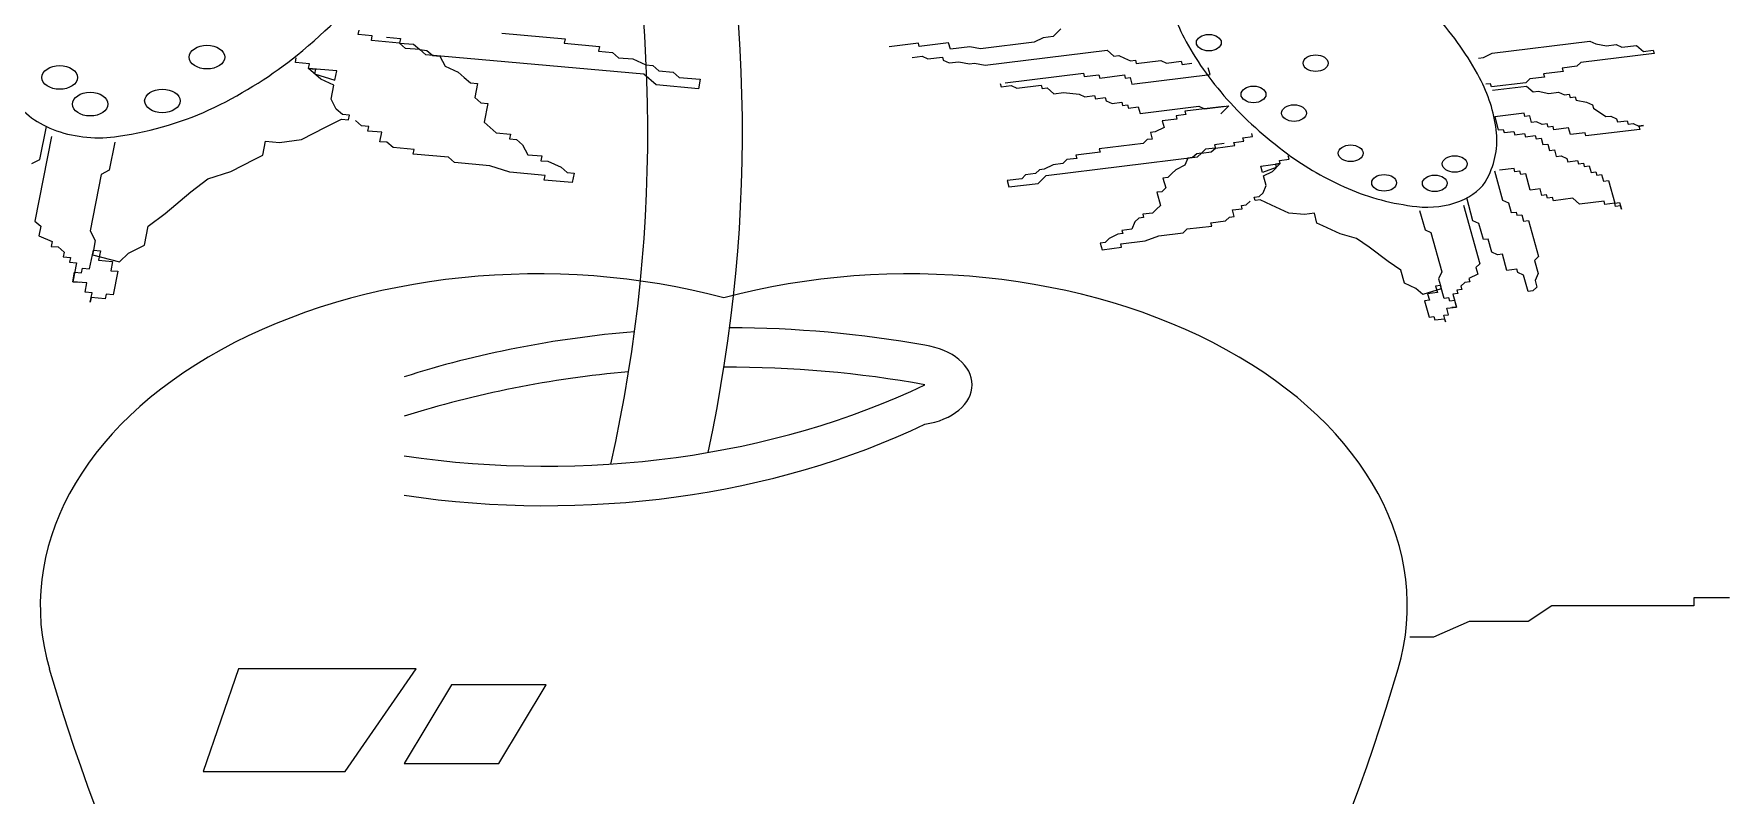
# Model space of a CAD drawing. Header units: millimetres. Extents: x 6388 to 59789, y -18725 to 8137.
# Drawn here: x 16797 to 16968.4, y 6053.1 to 6130.3 of the extents above; entities that cross this region are included whole.
import ezdxf

# ---------------------------------------------------------------- set-up
doc = ezdxf.new("R2010")
doc.units = ezdxf.units.MM

# ---------------------------------------------------------------- blocks, each defined once
blk = doc.blocks.new('A$C6FB662AA')
for p, q in [((1567.19, 1781.93), (1567.29, 1782.4)), ((1568.62, 1781.8), (1567.19, 1781.93)), ((1568.52, 1781.33), (1568.62, 1781.8)), ((1571.38, 1781.07), (1568.52, 1781.33)), ((1570.05, 1781.68), (1571.47, 1781.55)), ((1571.47, 1781.55), (1571.38, 1781.07)), ((1581.75, 1782.09), (1588.17, 1781.52)), ((1588.17, 1781.52), (1588.08, 1781.05)), ((1636.66, 1781.61), (1635.76, 1781.16)), ((1637.66, 1781.73), (1636.66, 1781.61)), ((1638.46, 1782.52), (1637.66, 1781.73)), ((1682.2, 1780.05), (1692.11, 1781.28)), ((1692.11, 1781.28), (1692.7, 1781.01)), ((1560.82, 1779.1), (1560.91, 1779.58)), ((1572, 1780.53), (1571.38, 1781.07)), ((1571.38, 1781.07), (1572.81, 1780.95)), ((1573.43, 1780.41), (1572, 1780.53)), ((1572.81, 1780.95), (1573.43, 1780.41)), ((1574.04, 1779.87), (1573.43, 1780.41)), ((1573.43, 1780.41), (1574.14, 1780.34)), ((1596.17, 1777.91), (1574.04, 1779.87)), ((1574.14, 1780.34), (1574.76, 1779.81)), ((1574.76, 1779.81), (1575.47, 1779.74)), ((1575.47, 1779.74), (1576, 1778.73)), ((1588.08, 1781.05), (1591.65, 1780.73)), ((1591.65, 1780.73), (1591.55, 1780.26)), ((1591.55, 1780.26), (1592.98, 1780.13)), ((1592.98, 1780.13), (1593.6, 1779.59)), ((1593.6, 1779.59), (1595.03, 1779.47)), ((1624, 1781.07), (1621.03, 1780.71)), ((1623.38, 1779.63), (1624.37, 1779.75)), ((1624.09, 1780.74), (1624, 1781.07)), ((1627.06, 1781.11), (1624.09, 1780.74)), ((1624.37, 1779.75), (1624.95, 1779.48)), ((1624.95, 1779.48), (1626.44, 1779.66)), ((1626.44, 1779.66), (1626.53, 1779.33)), ((1627.25, 1780.45), (1627.06, 1781.11)), ((1629.23, 1780.69), (1627.25, 1780.45)), ((1630.31, 1780.48), (1629.23, 1780.69)), ((1635.76, 1781.16), (1630.31, 1780.48)), ((1630.77, 1778.83), (1643.16, 1780.36)), ((1643.16, 1780.36), (1643.84, 1779.76)), ((1643.84, 1779.76), (1644.34, 1779.82)), ((1644.34, 1779.82), (1644.92, 1779.55)), ((1680.81, 1779.54), (1681.3, 1779.6)), ((1681.3, 1779.6), (1682.2, 1780.05)), ((1698.61, 1780.03), (1691.18, 1779.11)), ((1692.7, 1781.01), (1693.78, 1780.8)), ((1693.78, 1780.8), (1694.77, 1780.92)), ((1694.77, 1780.92), (1695.36, 1780.65)), ((1695.36, 1780.65), (1696.85, 1780.83)), ((1696.85, 1780.83), (1697.53, 1780.23)), ((1697.53, 1780.23), (1698.52, 1780.36)), ((1698.52, 1780.36), (1698.61, 1780.03)), ((1562.25, 1778.98), (1560.82, 1779.1)), ((1562.15, 1778.5), (1562.25, 1778.98)), ((1562.15, 1778.5), (1562.86, 1778.44)), ((1565.01, 1778.25), (1562.15, 1778.5)), ((1563.39, 1777.42), (1562.15, 1778.5)), ((1562.86, 1778.44), (1562.77, 1777.96)), ((1562.77, 1777.96), (1564.82, 1777.3)), ((1564.82, 1777.3), (1565.01, 1778.25)), ((1576, 1778.73), (1577.33, 1778.13)), ((1577.33, 1778.13), (1577.95, 1777.59)), ((1595.03, 1779.47), (1596.36, 1778.86)), ((1597.41, 1776.83), (1596.17, 1777.91)), ((1596.36, 1778.86), (1597.07, 1778.8)), ((1597.07, 1778.8), (1597.69, 1778.26)), ((1597.69, 1778.26), (1599.12, 1778.13)), ((1599.12, 1778.13), (1599.74, 1777.6)), ((1626.53, 1779.33), (1627.12, 1779.07)), ((1627.12, 1779.07), (1628.11, 1779.19)), ((1628.11, 1779.19), (1629.19, 1778.98)), ((1629.19, 1778.98), (1629.69, 1779.04)), ((1629.69, 1779.04), (1630.77, 1778.83)), ((1632.81, 1777.03), (1640.74, 1778.01)), ((1640.74, 1778.01), (1640.83, 1777.68)), ((1640.83, 1777.68), (1642.32, 1777.86)), ((1642.32, 1777.86), (1642.41, 1777.53)), ((1644.92, 1779.55), (1645.51, 1779.28)), ((1645.51, 1779.28), (1646.01, 1779.35)), ((1645.66, 1776.91), (1653.59, 1777.89)), ((1646.01, 1779.35), (1646.1, 1779.01)), ((1646.1, 1779.01), (1648.58, 1779.32)), ((1648.58, 1779.32), (1649.16, 1779.05)), ((1649.16, 1779.05), (1650.65, 1779.23)), ((1650.65, 1779.23), (1650.74, 1778.9)), ((1650.74, 1778.9), (1651.73, 1779.03)), ((1653.59, 1777.89), (1653.4, 1778.55)), ((1689.38, 1778.2), (1687.4, 1777.96)), ((1687.4, 1777.96), (1687.49, 1777.63)), ((1690.77, 1778.72), (1689.29, 1778.53)), ((1689.29, 1778.53), (1689.38, 1778.2)), ((1691.18, 1779.11), (1690.77, 1778.72)), ((1564.72, 1776.82), (1563.39, 1777.42)), ((1564.44, 1775.39), (1564.72, 1776.82)), ((1577.95, 1777.59), (1578.57, 1777.05)), ((1578.57, 1777.05), (1579.28, 1776.98)), ((1579.28, 1776.98), (1579, 1775.56)), ((1601.69, 1776.45), (1597.41, 1776.83)), ((1599.74, 1777.6), (1601.88, 1777.41)), ((1601.88, 1777.41), (1601.69, 1776.45)), ((1632.31, 1776.97), (1632.41, 1776.64)), ((1632.41, 1776.64), (1633.4, 1776.76)), ((1633.4, 1776.76), (1633.98, 1776.5)), ((1633.98, 1776.5), (1636.46, 1776.8)), ((1636.46, 1776.8), (1636.55, 1776.47)), ((1636.55, 1776.47), (1637.05, 1776.53)), ((1637.05, 1776.53), (1637.73, 1775.93)), ((1642.41, 1777.53), (1644.89, 1777.84)), ((1644.89, 1777.84), (1644.98, 1777.51)), ((1644.98, 1777.51), (1645.47, 1777.57)), ((1645.47, 1777.57), (1645.66, 1776.91)), ((1682.04, 1776.96), (1681.54, 1776.9)), ((1682.13, 1776.63), (1682.04, 1776.96)), ((1685.6, 1777.05), (1682.13, 1776.63)), ((1682.22, 1776.3), (1685.69, 1776.72)), ((1686, 1777.45), (1685.6, 1777.05)), ((1685.69, 1776.72), (1686.37, 1776.12)), ((1687.49, 1777.63), (1686, 1777.45)), ((1686.37, 1776.12), (1686.86, 1776.19)), ((1686.86, 1776.19), (1687.95, 1775.98)), ((1564.96, 1774.38), (1564.44, 1775.39)), ((1579, 1775.56), (1579.62, 1775.02)), ((1579.62, 1775.02), (1580.33, 1774.96)), ((1580.33, 1774.96), (1579.95, 1773.05)), ((1637.73, 1775.93), (1638.72, 1776.05)), ((1638.72, 1776.05), (1640.3, 1775.91)), ((1640.3, 1775.91), (1640.88, 1775.64)), ((1640.88, 1775.64), (1641.88, 1775.76)), ((1641.88, 1775.76), (1641.97, 1775.43)), ((1641.97, 1775.43), (1642.96, 1775.55)), ((1642.96, 1775.55), (1643.05, 1775.22)), ((1643.05, 1775.22), (1643.64, 1774.95)), ((1643.64, 1774.95), (1644.63, 1775.07)), ((1644.63, 1775.07), (1644.72, 1774.74)), ((1644.72, 1774.74), (1645.22, 1774.81)), ((1645.22, 1774.81), (1645.31, 1774.48)), ((1645.31, 1774.48), (1646.3, 1774.6)), ((1646.3, 1774.6), (1646.48, 1773.94)), ((1646.48, 1773.94), (1652.43, 1774.67)), ((1655, 1774.65), (1651.03, 1774.16)), ((1652.43, 1774.67), (1653.02, 1774.4)), ((1653.02, 1774.4), (1655.49, 1774.71)), ((1655.49, 1774.71), (1654.69, 1773.92)), ((1687.95, 1775.98), (1688.94, 1776.1)), ((1688.94, 1776.1), (1689.52, 1775.83)), ((1689.52, 1775.83), (1690.02, 1775.89)), ((1690.02, 1775.89), (1690.11, 1775.56)), ((1690.11, 1775.56), (1690.61, 1775.62)), ((1690.61, 1775.62), (1690.7, 1775.29)), ((1690.7, 1775.29), (1691.78, 1775.08)), ((1691.78, 1775.08), (1692.37, 1774.81)), ((1692.37, 1774.81), (1692.46, 1774.48)), ((1692.46, 1774.48), (1693.73, 1773.62)), ((1563.87, 1772.54), (1565.49, 1773.36)), ((1565.58, 1773.84), (1564.96, 1774.38)), ((1565.49, 1773.36), (1566.2, 1773.3)), ((1566.29, 1773.78), (1565.58, 1773.84)), ((1566.2, 1773.3), (1566.29, 1773.78)), ((1567.53, 1772.7), (1566.91, 1773.24)), ((1579.95, 1773.05), (1580.57, 1772.51)), ((1650.23, 1773.37), (1648.74, 1773.19)), ((1648.74, 1773.19), (1648.92, 1772.53)), ((1651.13, 1773.83), (1650.14, 1773.7)), ((1650.14, 1773.7), (1650.23, 1773.37)), ((1651.03, 1774.16), (1651.13, 1773.83)), ((1685.43, 1773.96), (1682.46, 1773.59)), ((1682.46, 1773.59), (1682.82, 1772.27)), ((1685.52, 1773.63), (1685.43, 1773.96)), ((1686.02, 1773.69), (1685.52, 1773.63)), ((1686.2, 1773.03), (1686.02, 1773.69)), ((1686.7, 1773.09), (1686.2, 1773.03)), ((1687.28, 1772.82), (1686.7, 1773.09)), ((1687.78, 1772.88), (1687.28, 1772.82)), ((1687.87, 1772.55), (1687.78, 1772.88)), ((1693.73, 1773.62), (1694.22, 1773.68)), ((1694.22, 1773.68), (1694.81, 1773.41)), ((1694.81, 1773.41), (1694.9, 1773.08)), ((1694.9, 1773.08), (1695.89, 1773.2)), ((1695.89, 1773.2), (1695.98, 1772.87)), ((1695.98, 1772.87), (1696.48, 1772.93)), ((1696.48, 1772.93), (1697.07, 1772.66)), ((1697.07, 1772.66), (1697.56, 1772.72)), ((1697.56, 1772.72), (1697.07, 1772.66)), ((1536.08, 1771.61), (1534.38, 1763.04)), ((1534.9, 1769.29), (1535.56, 1772.62)), ((1542.51, 1771.04), (1541.94, 1768.18)), ((1557.5, 1769.71), (1557.78, 1771.14)), ((1557.78, 1771.14), (1559.21, 1771.01)), ((1559.21, 1771.01), (1561.44, 1771.3)), ((1561.44, 1771.3), (1563.87, 1772.54)), ((1568.25, 1772.63), (1567.53, 1772.7)), ((1568.15, 1772.16), (1568.25, 1772.63)), ((1569.58, 1772.03), (1568.15, 1772.16)), ((1569.39, 1771.08), (1569.58, 1772.03)), ((1570.1, 1771.02), (1569.39, 1771.08)), ((1570.72, 1770.48), (1570.1, 1771.02)), ((1580.57, 1772.51), (1581.19, 1771.97)), ((1581.19, 1771.97), (1582.62, 1771.85)), ((1582.62, 1771.85), (1582.52, 1771.37)), ((1582.52, 1771.37), (1583.23, 1771.31)), ((1583.23, 1771.31), (1583.85, 1770.77)), ((1647.22, 1771.29), (1646.81, 1770.9)), ((1647.71, 1771.35), (1647.22, 1771.29)), ((1648.02, 1772.08), (1647.53, 1772.02)), ((1647.53, 1772.02), (1647.71, 1771.35)), ((1648.92, 1772.53), (1648.02, 1772.08)), ((1656.01, 1771.01), (1657, 1771.13)), ((1656.1, 1770.68), (1656.01, 1771.01)), ((1656.91, 1771.46), (1657.9, 1771.59)), ((1657, 1771.13), (1656.91, 1771.46)), ((1657.9, 1771.59), (1657.81, 1771.92)), ((1682.82, 1772.27), (1683.32, 1772.33)), ((1683.32, 1772.33), (1683.41, 1772)), ((1683.41, 1772), (1684.4, 1772.12)), ((1684.4, 1772.12), (1684.49, 1771.79)), ((1684.49, 1771.79), (1685.49, 1771.91)), ((1685.49, 1771.91), (1685.58, 1771.58)), ((1685.58, 1771.58), (1686.57, 1771.71)), ((1686.57, 1771.71), (1686.66, 1771.38)), ((1686.66, 1771.38), (1687.16, 1771.44)), ((1687.16, 1771.44), (1687.34, 1770.78)), ((1688.37, 1772.61), (1687.87, 1772.55)), ((1688.46, 1772.28), (1688.37, 1772.61)), ((1689.95, 1772.47), (1688.46, 1772.28)), ((1690.13, 1771.8), (1689.95, 1772.47)), ((1691.62, 1771.99), (1690.13, 1771.8)), ((1691.71, 1771.66), (1691.62, 1771.99)), ((1697.16, 1772.33), (1691.71, 1771.66)), ((1697.07, 1772.66), (1697.16, 1772.33)), ((1534.09, 1768.88), (1534.9, 1769.29)), ((1554.26, 1768.06), (1556.69, 1769.3)), ((1556.69, 1769.3), (1557.5, 1769.71)), ((1572.86, 1770.29), (1570.72, 1770.48)), ((1572.77, 1769.81), (1572.86, 1770.29)), ((1576.34, 1769.5), (1572.77, 1769.81)), ((1576.96, 1768.96), (1576.34, 1769.5)), ((1583.85, 1770.77), (1584.38, 1769.75)), ((1584.38, 1769.75), (1585.81, 1769.63)), ((1585.81, 1769.63), (1585.71, 1769.15)), ((1636.96, 1767.64), (1652.32, 1769.53)), ((1640.06, 1769.39), (1639.07, 1769.26)), ((1642.44, 1770.02), (1639.97, 1769.72)), ((1639.97, 1769.72), (1640.06, 1769.39)), ((1646.81, 1770.9), (1642.35, 1770.35)), ((1642.35, 1770.35), (1642.44, 1770.02)), ((1651.33, 1769.41), (1651.02, 1768.69)), ((1651.82, 1769.47), (1651.33, 1769.41)), ((1652.23, 1769.86), (1651.82, 1769.47)), ((1652.72, 1769.92), (1652.23, 1769.86)), ((1652.32, 1769.53), (1652.72, 1769.92)), ((1653.13, 1770.31), (1652.72, 1769.92)), ((1652.72, 1769.92), (1653.71, 1770.05)), ((1654.12, 1770.44), (1653.13, 1770.31)), ((1653.71, 1770.05), (1654.12, 1770.44)), ((1655.02, 1770.89), (1654.03, 1770.77)), ((1654.03, 1770.77), (1654.12, 1770.44)), ((1654.12, 1770.44), (1656.1, 1770.68)), ((1660.61, 1769.19), (1661.61, 1769.31)), ((1661.61, 1769.31), (1661.51, 1769.64)), ((1687.34, 1770.78), (1687.84, 1770.84)), ((1687.84, 1770.84), (1688.02, 1770.18)), ((1688.02, 1770.18), (1688.51, 1770.24)), ((1688.51, 1770.24), (1688.7, 1769.58)), ((1688.7, 1769.58), (1689.19, 1769.64)), ((1689.19, 1769.64), (1689.78, 1769.37)), ((1689.78, 1769.37), (1689.87, 1769.04)), ((1541.13, 1767.77), (1539.99, 1762.06)), ((1541.94, 1768.18), (1541.13, 1767.77)), ((1551.93, 1767.3), (1554.26, 1768.06)), ((1580.53, 1768.64), (1576.96, 1768.96)), ((1582.57, 1767.98), (1580.53, 1768.64)), ((1586.14, 1767.66), (1582.57, 1767.98)), ((1585.71, 1769.15), (1586.42, 1769.09)), ((1586.05, 1767.19), (1586.14, 1767.66)), ((1586.42, 1769.09), (1587.76, 1768.49)), ((1587.76, 1768.49), (1588.38, 1767.95)), ((1588.38, 1767.95), (1589.09, 1767.89)), ((1589.09, 1767.89), (1588.9, 1766.93)), ((1634.88, 1767.72), (1634.48, 1767.33)), ((1635.87, 1767.84), (1634.88, 1767.72)), ((1636.28, 1768.24), (1635.87, 1767.84)), ((1636.15, 1766.85), (1636.96, 1767.64)), ((1636.77, 1768.3), (1636.28, 1768.24)), ((1637.67, 1768.75), (1636.77, 1768.3)), ((1638.66, 1768.87), (1637.67, 1768.75)), ((1639.07, 1769.26), (1638.66, 1768.87)), ((1649.71, 1767.84), (1649.31, 1767.45)), ((1650.12, 1768.23), (1649.71, 1767.84)), ((1651.02, 1768.69), (1650.12, 1768.23)), ((1658.72, 1768.61), (1660.71, 1768.86)), ((1658.91, 1767.95), (1658.72, 1768.61)), ((1660.3, 1768.47), (1658.91, 1767.95)), ((1659, 1767.62), (1659.9, 1768.07)), ((1659.27, 1766.63), (1659, 1767.62)), ((1659.9, 1768.07), (1660.71, 1768.86)), ((1660.71, 1768.86), (1660.21, 1768.8)), ((1660.21, 1768.8), (1660.3, 1768.47)), ((1660.71, 1768.86), (1660.61, 1769.19)), ((1682.44, 1768.12), (1683.26, 1765.15)), ((1684.42, 1768.37), (1682.93, 1768.18)), ((1684.51, 1768.04), (1684.42, 1768.37)), ((1685.01, 1768.1), (1684.51, 1768.04)), ((1685.1, 1767.77), (1685.01, 1768.1)), ((1685.6, 1767.83), (1685.1, 1767.77)), ((1686.05, 1766.18), (1685.6, 1767.83)), ((1689.87, 1769.04), (1690.86, 1769.16)), ((1690.86, 1769.16), (1690.95, 1768.83)), ((1690.95, 1768.83), (1691.45, 1768.89)), ((1691.45, 1768.89), (1691.54, 1768.56)), ((1691.54, 1768.56), (1692.04, 1768.62)), ((1692.04, 1768.62), (1692.22, 1767.96)), ((1692.22, 1767.96), (1692.72, 1768.02)), ((1692.72, 1768.02), (1692.81, 1767.69)), ((1692.81, 1767.69), (1693.3, 1767.75)), ((1693.3, 1767.75), (1693.49, 1767.09)), ((1547.6, 1763.81), (1550.22, 1766)), ((1550.22, 1766), (1551.93, 1767.3)), ((1588.9, 1766.93), (1586.05, 1767.19)), ((1634.48, 1767.33), (1632.99, 1767.15)), ((1632.99, 1767.15), (1633.17, 1766.49)), ((1633.17, 1766.49), (1636.15, 1766.85)), ((1648.68, 1766.01), (1648.19, 1765.95)), ((1648.19, 1765.95), (1648.56, 1764.62)), ((1649.09, 1766.4), (1648.68, 1766.01)), ((1649.31, 1767.45), (1648.81, 1767.39)), ((1648.81, 1767.39), (1649.09, 1766.4)), ((1658.56, 1765.52), (1658.96, 1765.91)), ((1658.96, 1765.91), (1659.27, 1766.63)), ((1687.05, 1766.3), (1686.05, 1766.18)), ((1687.23, 1765.64), (1687.05, 1766.3)), ((1693.49, 1767.09), (1693.98, 1767.15)), ((1693.98, 1767.15), (1694.63, 1764.84)), ((1648.15, 1764.23), (1647.75, 1763.84)), ((1648.56, 1764.62), (1648.15, 1764.23)), ((1655.86, 1764.16), (1656.85, 1764.28)), ((1656.04, 1763.5), (1655.86, 1764.16)), ((1656.76, 1764.61), (1657.26, 1764.67)), ((1656.85, 1764.28), (1656.76, 1764.61)), ((1657.26, 1764.67), (1657.66, 1765.06)), ((1658.06, 1765.46), (1658.56, 1765.52)), ((1658.15, 1765.13), (1658.06, 1765.46)), ((1658.65, 1765.19), (1658.15, 1765.13)), ((1659.82, 1764.65), (1658.65, 1765.19)), ((1661.59, 1763.84), (1659.82, 1764.65)), ((1679.3, 1764.66), (1680.95, 1758.71)), ((1680.25, 1763.07), (1679.61, 1765.38)), ((1683.26, 1765.15), (1683.85, 1764.88)), ((1683.85, 1764.88), (1684.13, 1763.89)), ((1687.72, 1765.7), (1687.23, 1765.64)), ((1687.82, 1765.37), (1687.72, 1765.7)), ((1688.31, 1765.43), (1687.82, 1765.37)), ((1688.4, 1765.1), (1688.31, 1765.43)), ((1690.39, 1765.34), (1688.4, 1765.1)), ((1691.06, 1764.74), (1690.39, 1765.34)), ((1693.54, 1765.05), (1691.06, 1764.74)), ((1693.63, 1764.72), (1693.54, 1765.05)), ((1694.63, 1764.84), (1693.63, 1764.72)), ((1694.63, 1764.84), (1695.12, 1764.9)), ((1694.72, 1764.51), (1694.63, 1764.84)), ((1695.21, 1764.57), (1694.72, 1764.51)), ((1695.12, 1764.9), (1695.3, 1764.24)), ((1695.3, 1764.24), (1695.21, 1764.57)), ((1534.38, 1763.04), (1535, 1762.5)), ((1535, 1762.5), (1534.81, 1761.55)), ((1545.51, 1760.6), (1545.89, 1762.51)), ((1545.89, 1762.51), (1547.6, 1763.81)), ((1645.95, 1762.94), (1645.64, 1762.21)), ((1646.35, 1763.33), (1645.95, 1762.94)), ((1646.85, 1763.39), (1646.35, 1763.33)), ((1647.75, 1763.84), (1646.76, 1763.72)), ((1646.76, 1763.72), (1646.85, 1763.39)), ((1651.27, 1762.23), (1653.75, 1762.53)), ((1653.66, 1762.86), (1655.14, 1763.05)), ((1653.75, 1762.53), (1653.66, 1762.86)), ((1655.14, 1763.05), (1655.55, 1763.44)), ((1655.55, 1763.44), (1656.04, 1763.5)), ((1663.17, 1763.69), (1661.59, 1763.84)), ((1664.16, 1763.82), (1663.17, 1763.69)), ((1664.43, 1762.82), (1664.16, 1763.82)), ((1665.02, 1762.56), (1664.43, 1762.82)), ((1666.78, 1761.75), (1665.02, 1762.56)), ((1674.84, 1764.11), (1675.39, 1762.13)), ((1680.84, 1762.8), (1680.25, 1763.07)), ((1681.3, 1761.15), (1680.84, 1762.8)), ((1684.13, 1763.89), (1684.62, 1763.95)), ((1684.62, 1763.95), (1684.71, 1763.62)), ((1684.71, 1763.62), (1685.21, 1763.68)), ((1685.21, 1763.68), (1685.39, 1763.02)), ((1685.39, 1763.02), (1685.89, 1763.08)), ((1685.89, 1763.08), (1686.9, 1759.45)), ((1534.81, 1761.55), (1536.14, 1760.95)), ((1536.14, 1760.95), (1536.05, 1760.47)), ((1539.99, 1762.06), (1540.52, 1761.05)), ((1540.52, 1761.05), (1540.33, 1760.09)), ((1642.94, 1760.86), (1642.44, 1760.8)), ((1642.44, 1760.8), (1642.63, 1760.13)), ((1643.34, 1761.25), (1642.94, 1760.86)), ((1644.24, 1761.7), (1643.34, 1761.25)), ((1644.74, 1761.76), (1644.24, 1761.7)), ((1644.52, 1760.71), (1646.99, 1761.02)), ((1644.61, 1760.38), (1644.52, 1760.71)), ((1645.64, 1762.21), (1644.65, 1762.09)), ((1644.65, 1762.09), (1644.74, 1761.76)), ((1646.99, 1761.02), (1648.39, 1761.53)), ((1648.39, 1761.53), (1650.87, 1761.83)), ((1650.87, 1761.83), (1651.27, 1762.23)), ((1668.45, 1761.27), (1666.78, 1761.75)), ((1669.72, 1760.4), (1668.45, 1761.27)), ((1675.39, 1762.13), (1675.98, 1761.86)), ((1675.98, 1761.86), (1677.08, 1757.89)), ((1681.79, 1761.21), (1681.3, 1761.15)), ((1682.16, 1759.89), (1681.79, 1761.21)), ((1536.05, 1760.47), (1536.76, 1760.41)), ((1536.76, 1760.41), (1537.38, 1759.87)), ((1537.38, 1759.87), (1537.28, 1759.4)), ((1537.28, 1759.4), (1538, 1759.33)), ((1538, 1759.33), (1537.9, 1758.86)), ((1539.95, 1758.19), (1540.33, 1760.09)), ((1540.33, 1760.09), (1540.23, 1759.62)), ((1540.23, 1759.62), (1542.99, 1758.89)), ((1540.33, 1760.09), (1541.04, 1760.03)), ((1541.04, 1760.03), (1540.85, 1759.08)), ((1540.85, 1759.08), (1542.28, 1758.95)), ((1542.99, 1758.89), (1543.9, 1759.78)), ((1543.9, 1759.78), (1545.51, 1760.6)), ((1642.63, 1760.13), (1644.61, 1760.38)), ((1671.66, 1758.93), (1669.72, 1760.4)), ((1682.75, 1759.62), (1682.16, 1759.89)), ((1683.24, 1759.68), (1682.75, 1759.62)), ((1683.7, 1758.03), (1683.24, 1759.68)), ((1686.9, 1759.45), (1686.49, 1759.05)), ((1686.49, 1759.05), (1686.86, 1757.73)), ((1537.9, 1758.86), (1538.62, 1758.79)), ((1538.62, 1758.79), (1538.24, 1756.89)), ((1538.24, 1756.89), (1538.43, 1757.84)), ((1538.43, 1757.84), (1539.14, 1757.78)), ((1539.14, 1757.78), (1539.24, 1758.25)), ((1539.24, 1758.25), (1539.95, 1758.19)), ((1542.28, 1758.95), (1542.09, 1758)), ((1542.09, 1758), (1542.8, 1757.94)), ((1542.8, 1757.94), (1542.33, 1755.56)), ((1672.93, 1758.06), (1671.66, 1758.93)), ((1673.3, 1756.74), (1672.93, 1758.06)), ((1677.08, 1757.89), (1676.76, 1757.17)), ((1680.73, 1757.66), (1679.83, 1757.21)), ((1680.95, 1758.71), (1680.55, 1758.32)), ((1680.55, 1758.32), (1680.73, 1757.66)), ((1684.69, 1758.15), (1683.7, 1758.03)), ((1684.79, 1757.82), (1684.69, 1758.15)), ((1685.37, 1757.55), (1684.79, 1757.82)), ((1685.83, 1755.9), (1685.37, 1757.55)), ((1686.86, 1757.73), (1686.55, 1757.01)), ((1538.24, 1756.89), (1538.95, 1756.83)), ((1539.67, 1756.76), (1538.24, 1756.89)), ((1539.48, 1755.81), (1539.67, 1756.76)), ((1540.19, 1755.75), (1539.48, 1755.81)), ((1540, 1754.8), (1540.19, 1755.75)), ((1541.62, 1755.62), (1541.52, 1755.15)), ((1542.33, 1755.56), (1541.62, 1755.62)), ((1674.47, 1756.2), (1673.3, 1756.74)), ((1675.15, 1755.6), (1674.47, 1756.2)), ((1677.04, 1756.18), (1675.15, 1755.6)), ((1676.64, 1755.79), (1675.65, 1755.67)), ((1675.65, 1755.67), (1675.83, 1755)), ((1676.95, 1756.51), (1676.45, 1756.45)), ((1676.45, 1756.45), (1676.64, 1755.79)), ((1676.76, 1757.17), (1676.95, 1756.51)), ((1677.32, 1755.19), (1676.95, 1756.51)), ((1676.95, 1756.51), (1677.04, 1756.18)), ((1678.71, 1755.7), (1678.21, 1755.64)), ((1678.21, 1755.64), (1678.58, 1754.32)), ((1679.11, 1756.09), (1678.62, 1756.03)), ((1678.62, 1756.03), (1678.71, 1755.7)), ((1679.43, 1756.82), (1679.02, 1756.42)), ((1679.02, 1756.42), (1679.11, 1756.09)), ((1679.92, 1756.88), (1679.43, 1756.82)), ((1679.83, 1757.21), (1679.92, 1756.88)), ((1686.33, 1755.96), (1685.83, 1755.9)), ((1686.73, 1756.35), (1686.33, 1755.96)), ((1686.55, 1757.01), (1686.73, 1756.35)), ((1540.1, 1755.27), (1540, 1754.8)), ((1541.52, 1755.15), (1540.1, 1755.27)), ((1675.83, 1755), (1675.33, 1754.94)), ((1675.33, 1754.94), (1675.79, 1753.29)), ((1677.81, 1755.25), (1677.32, 1755.19)), ((1677.59, 1754.2), (1678.58, 1754.32)), ((1677.77, 1753.54), (1677.59, 1754.2)), ((1677.9, 1754.92), (1677.81, 1755.25)), ((1678.4, 1754.98), (1677.9, 1754.92)), ((1678.58, 1754.32), (1678.09, 1754.26)), ((1678.58, 1754.32), (1678.4, 1754.98)), ((1675.79, 1753.29), (1676.29, 1753.35)), ((1676.29, 1753.35), (1676.38, 1753.02)), ((1676.38, 1753.02), (1677.37, 1753.14)), ((1677.28, 1753.48), (1677.77, 1753.54)), ((1677.46, 1752.81), (1677.28, 1753.48)), ((1677.37, 1753.14), (1677.46, 1752.81)), ((1706.26, 1724.84), (1702.66, 1724.84)), ((1702.66, 1724.84), (1702.66, 1724.04)), ((1688.26, 1724.04), (1685.86, 1722.44)), ((1702.66, 1724.04), (1688.26, 1724.04)), ((1679.86, 1722.44), (1676.26, 1720.84)), ((1685.86, 1722.44), (1679.86, 1722.44)), ((1676.26, 1720.84), (1673.86, 1720.84)), ((1555.06, 1717.64), (1551.46, 1707.24)), ((1573.06, 1717.64), (1555.06, 1717.64)), ((1565.86, 1707.24), (1573.06, 1717.64)), ((1576.66, 1716.04), (1571.86, 1708.04)), ((1586.26, 1716.04), (1576.66, 1716.04)), ((1581.46, 1708.04), (1586.26, 1716.04)), ((1571.86, 1708.04), (1581.46, 1708.04)), ((1551.46, 1707.24), (1565.86, 1707.24))]:
    blk.add_line(p, q)
for centre, major_axis, start_param, end_param in [((1255.27, 1772.04), (341.29, 0), -0.14836, 0.494592), ((1264.87, 1772.04), (-341.29, 0), 2.998436, 3.636185), ((1503.55, 1811.15), (-74.18, 0), 2.456528, 2.65565), ((1681.06, 1788.66), (-31.92, 0), 0.083657, 0.337874), ((1631.93, 1766.09), (51.92, 0), 0.337874, 0.536996), ((1699.93, 1793.08), (-51.92, 0), 0.337874, 0.536996), ((1525.67, 1799.09), (-45.6, 0), 2.202312, 2.456528), ((1650.8, 1770.51), (-31.92, 0), 3.22525, 3.479466), ((1540.89, 1777.6), (9.18, 0), 3.521819, 4.226446), ((1537.23, 1788.56), (26.02, 0), -1.352112, -0.939281), ((1699.93, 1793.08), (51.92, 0), 3.678588, 3.87771), ((1540.89, 1777.6), (-9.18, 0), 1.084853, 1.78948), ((1664.46, 1771.27), (18.22, 0), -0.329174, 0.083657), ((1685.1, 1784.12), (31.92, 0), 3.87771, 4.131927), ((1677.59, 1776.48), (-18.22, 0), 0.990334, 1.403165), ((1675.62, 1768.73), (-6.43, 0), 2.107792, 2.812419), ((1675.62, 1768.73), (-6.43, 0), 1.403165, 2.107792), ((1585.4, 1724.04), (50.46, 0), 1.187589, 3.333082), ((1623.13, 1724.04), (-50.46, 0), 2.950104, 5.095596), ((1604.72, 1701.46), (76.13, 0), 1.305791, 1.568961), ((1604.72, 1701.46), (76.13, 0), 1.696085, 2.017121), ((1623.31, 1746.44), (-6.15, 0), 1.792111, 4.491075), ((1604.72, 1697.46), (-76.13, 0), -1.437596, -1.124471), ((1604.72, 1697.46), (76.13, 0), 1.305791, 1.57656), ((1586.21, 1782.13), (65.92, 0), 4.493011, 5.335291), ((1586.21, 1778.13), (-65.92, 0), 1.351419, 2.193699), ((1926.27, 1768.1), (397.68, 0), 3.333082, 3.57798), ((1282.25, 1768.1), (-397.68, 0), 2.705205, 2.950104)]:
    blk.add_ellipse(centre, major_axis=major_axis, ratio=0.666667, start_param=start_param, end_param=end_param)
for centre, major_axis in [((1653.46, 1781.12), (1.26, 0)), ((1551.85, 1779.65), (1.8, 0)), ((1664.29, 1779.04), (-1.26, 0)), ((1536.91, 1777.59), (1.8, 0)), ((1547.33, 1775.21), (1.8, 0)), ((1657.99, 1775.87), (-1.26, 0)), ((1540.01, 1774.89), (-1.8, 0)), ((1662.1, 1773.98), (-1.26, 0)), ((1667.85, 1769.91), (-1.26, 0)), ((1678.4, 1768.82), (1.26, 0)), ((1671.24, 1766.91), (1.26, 0)), ((1676.38, 1766.86), (1.26, 0))]:
    blk.add_ellipse(centre, major_axis=major_axis, ratio=0.666667)

msp = doc.modelspace()

# ---------------------------------------------------------------- block references
msp.add_blockref('A$C6FB662AA', (15262.7, 4348.29))

doc.saveas('drawing.dxf')
